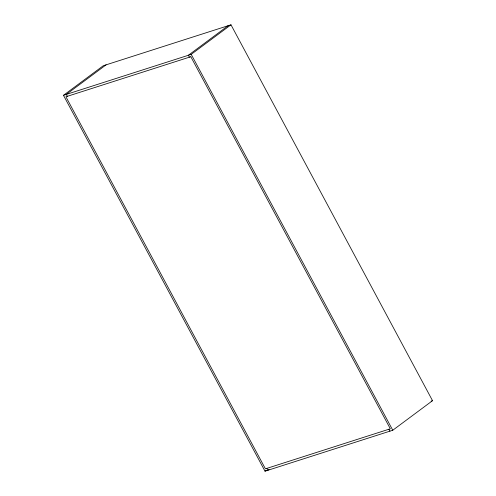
<?xml version="1.0" encoding="UTF-8"?>
<svg xmlns="http://www.w3.org/2000/svg" width="496" height="496" viewBox="0 0 496 496"><rect width="100%" height="100%" fill="white"/><g stroke="black" fill="none" stroke-linecap="round" stroke-linejoin="round"><path stroke-width="0.74" d="M63.469 95.319L103.236 65.757L230.981 24.8L432.531 400.681L392.764 430.243L265.019 471.2L63.469 95.319L191.214 54.362L230.981 24.8M106.076 64.846L66.309 94.407L67.332 96.317M228.141 25.711L188.375 55.267L189.398 57.176M265.019 471.2L266.259 470.276M269.092 469.371L267.859 470.289L266.829 468.379M431.111 401.14L432.531 400.681M191.214 54.362L392.764 430.243M388.901 429.245L389.924 431.154M190.817 56.724L65.912 96.77L265.416 468.838L390.321 428.792L190.817 56.724"/></g></svg>
